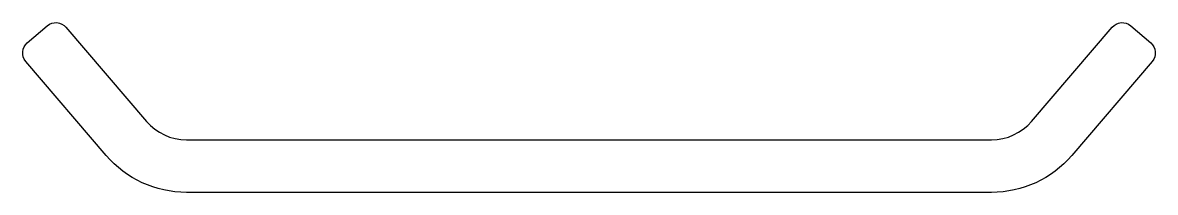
# Model space of a CAD drawing. Extents: x 235.6 to 278.6, y 264.4 to 270.8.
import ezdxf

# ---------------------------------------------------------------- set-up
doc = ezdxf.new("R2010")
doc.units = 0
doc.layers.add('ANA', color=220, linetype='CONTINUOUS')

msp = doc.modelspace()

# ---------------------------------------------------------------- linework, layer by layer
at = {"layer": 'ANA'}
msp.add_lwpolyline([(241.822, 264.373, -0.219471), (238.779, 265.776), (235.724, 269.355, -0.414214), (235.78, 270.06), (236.54, 270.709, -0.414214), (237.245, 270.654), (240.301, 267.074, 0.219471), (241.822, 266.373), (272.387, 266.373, 0.219471), (273.908, 267.074), (276.964, 270.654, -0.414214), (277.669, 270.709), (278.429, 270.06, -0.414214), (278.485, 269.355), (275.429, 265.776, -0.219471), (272.387, 264.373)], format="xyb", close=True, dxfattribs=at)

doc.saveas('drawing.dxf')
